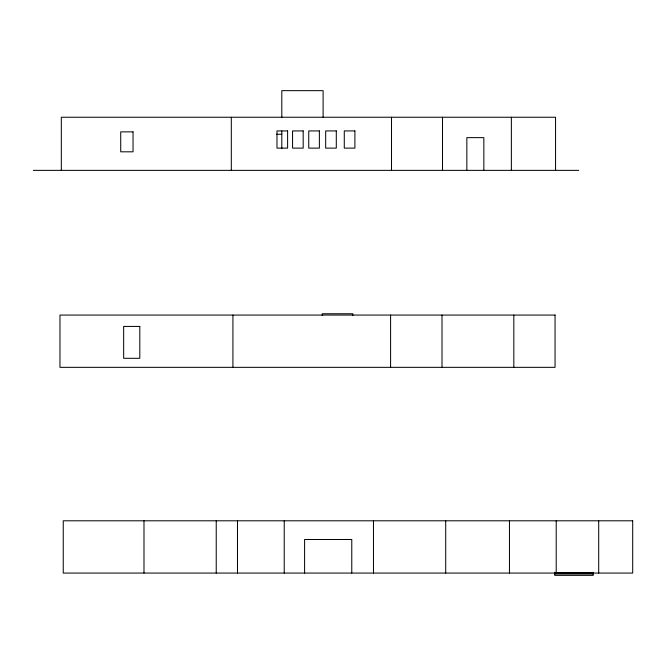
<?xml version="1.0" encoding="UTF-8"?>
<svg xmlns="http://www.w3.org/2000/svg" width="666" height="666" viewBox="0 0 666 666"><rect width="100%" height="100%" fill="white"/><g stroke="black" fill="none" stroke-linecap="round" stroke-linejoin="round"><path stroke-width="1" d="M276.681 134.241L281.843 134.241M33.3 170.363L578.687 170.363M554.728 572.51L593.19 572.51M554.728 573.934L593.19 573.934M598.701 520.795L598.701 573.068M593.19 572.236L593.19 575.349L554.728 575.349L554.728 572.236M556.21 520.795L556.21 573.068M555.561 170.363L555.561 117.241L61.322 117.241L61.322 170.363M513.827 315.068L513.827 367.341M511.363 117.241L511.363 170.363M509.457 520.795L509.457 573.068M483.849 170.363L483.849 137.637L466.849 137.637L466.849 170.363M445.712 520.795L445.712 573.068M442.515 117.241L442.515 170.363M442.008 315.068L442.008 367.341M391.516 117.241L391.516 170.363M390.592 315.068L390.592 367.341M373.468 520.795L373.468 573.068M352.83 315.551L352.83 313.761L322.236 313.761L322.236 315.551M351.773 573.068L351.773 539.493L304.603 539.493L304.603 573.068M323.11 117.566L323.11 90.651L281.801 90.651L281.801 117.566M284.232 520.795L284.232 573.068M281.801 131.019L281.801 148.618M237.479 520.795L237.479 573.068M232.925 315.068L232.925 367.341M231.31 117.241L231.31 170.363M216.234 520.795L216.234 573.068M143.989 520.795L143.989 573.068M287.604 130.927L276.981 130.927L276.981 148.118L287.604 148.118L287.604 130.927M303.18 130.927L292.557 130.927L292.557 148.118L303.18 148.118L303.18 130.927M319.372 130.927L308.741 130.927L308.741 148.118L319.372 148.118L319.372 130.927M336.297 130.927L325.674 130.927L325.674 148.118L336.297 148.118L336.297 130.927M354.903 130.927L344.28 130.927L344.28 148.118L354.903 148.118L354.903 130.927M133.042 131.868L120.721 131.868L120.721 151.815L133.042 151.815L133.042 131.868M555.053 315.068L59.965 315.068L59.965 367.341L555.053 367.341L555.053 315.068M139.802 326.432L123.66 326.432L123.66 358.3L139.802 358.3L139.802 326.432M632.7 520.795L63.245 520.795L63.245 573.068L632.7 573.068L632.7 520.795"/></g></svg>
